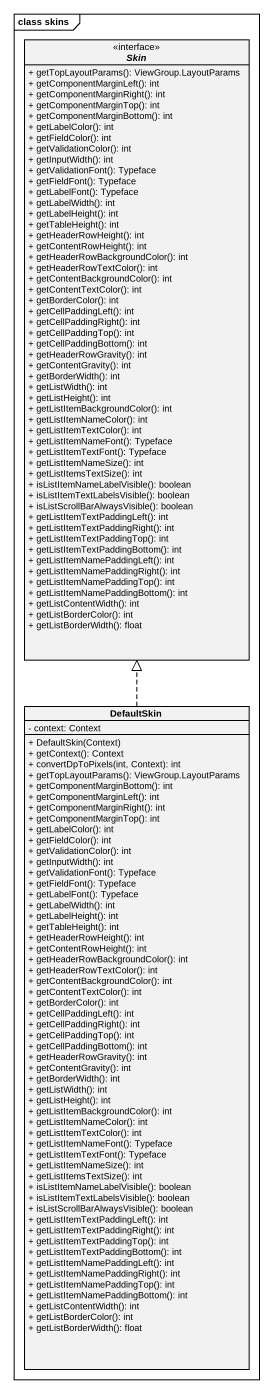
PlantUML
@startuml
mainframe class skins
hide circle
hide empty members
skinparam classAttributeIconSize 0
interface Skin <<interface>> {
  + getTopLayoutParams(): ViewGroup.LayoutParams
  + getComponentMarginLeft(): int
  + getComponentMarginRight(): int
  + getComponentMarginTop(): int
  + getComponentMarginBottom(): int
  + getLabelColor(): int
  + getFieldColor(): int
  + getValidationColor(): int
  + getInputWidth(): int
  + getValidationFont(): Typeface
  + getFieldFont(): Typeface
  + getLabelFont(): Typeface
  + getLabelWidth(): int
  + getLabelHeight(): int
  + getTableHeight(): int
  + getHeaderRowHeight(): int
  + getContentRowHeight(): int
  + getHeaderRowBackgroundColor(): int
  + getHeaderRowTextColor(): int
  + getContentBackgroundColor(): int
  + getContentTextColor(): int
  + getBorderColor(): int
  + getCellPaddingLeft(): int
  + getCellPaddingRight(): int
  + getCellPaddingTop(): int
  + getCellPaddingBottom(): int
  + getHeaderRowGravity(): int
  + getContentGravity(): int
  + getBorderWidth(): int
  + getListWidth(): int
  + getListHeight(): int
  + getListItemBackgroundColor(): int
  + getListItemNameColor(): int
  + getListItemTextColor(): int
  + getListItemNameFont(): Typeface
  + getListItemTextFont(): Typeface
  + getListItemNameSize(): int
  + getListItemsTextSize(): int
  + isListItemNameLabelVisible(): boolean
  + isListItemTextLabelsVisible(): boolean
  + isListScrollBarAlwaysVisible(): boolean
  + getListItemTextPaddingLeft(): int
  + getListItemTextPaddingRight(): int
  + getListItemTextPaddingTop(): int
  + getListItemTextPaddingBottom(): int
  + getListItemNamePaddingLeft(): int
  + getListItemNamePaddingRight(): int
  + getListItemNamePaddingTop(): int
  + getListItemNamePaddingBottom(): int
  + getListContentWidth(): int
  + getListBorderColor(): int
  + getListBorderWidth(): float
}
class DefaultSkin {
  - context: Context
  + DefaultSkin(Context)
  + getContext(): Context
  + convertDpToPixels(int, Context): int
  + getTopLayoutParams(): ViewGroup.LayoutParams
  + getComponentMarginBottom(): int
  + getComponentMarginLeft(): int
  + getComponentMarginRight(): int
  + getComponentMarginTop(): int
  + getLabelColor(): int
  + getFieldColor(): int
  + getValidationColor(): int
  + getInputWidth(): int
  + getValidationFont(): Typeface
  + getFieldFont(): Typeface
  + getLabelFont(): Typeface
  + getLabelWidth(): int
  + getLabelHeight(): int
  + getTableHeight(): int
  + getHeaderRowHeight(): int
  + getContentRowHeight(): int
  + getHeaderRowBackgroundColor(): int
  + getHeaderRowTextColor(): int
  + getContentBackgroundColor(): int
  + getContentTextColor(): int
  + getBorderColor(): int
  + getCellPaddingLeft(): int
  + getCellPaddingRight(): int
  + getCellPaddingTop(): int
  + getCellPaddingBottom(): int
  + getHeaderRowGravity(): int
  + getContentGravity(): int
  + getBorderWidth(): int
  + getListWidth(): int
  + getListHeight(): int
  + getListItemBackgroundColor(): int
  + getListItemNameColor(): int
  + getListItemTextColor(): int
  + getListItemNameFont(): Typeface
  + getListItemTextFont(): Typeface
  + getListItemNameSize(): int
  + getListItemsTextSize(): int
  + isListItemNameLabelVisible(): boolean
  + isListItemTextLabelsVisible(): boolean
  + isListScrollBarAlwaysVisible(): boolean
  + getListItemTextPaddingLeft(): int
  + getListItemTextPaddingRight(): int
  + getListItemTextPaddingTop(): int
  + getListItemTextPaddingBottom(): int
  + getListItemNamePaddingLeft(): int
  + getListItemNamePaddingRight(): int
  + getListItemNamePaddingTop(): int
  + getListItemNamePaddingBottom(): int
  + getListContentWidth(): int
  + getListBorderColor(): int
  + getListBorderWidth(): float
}
DefaultSkin .up.|> Skin
@enduml
